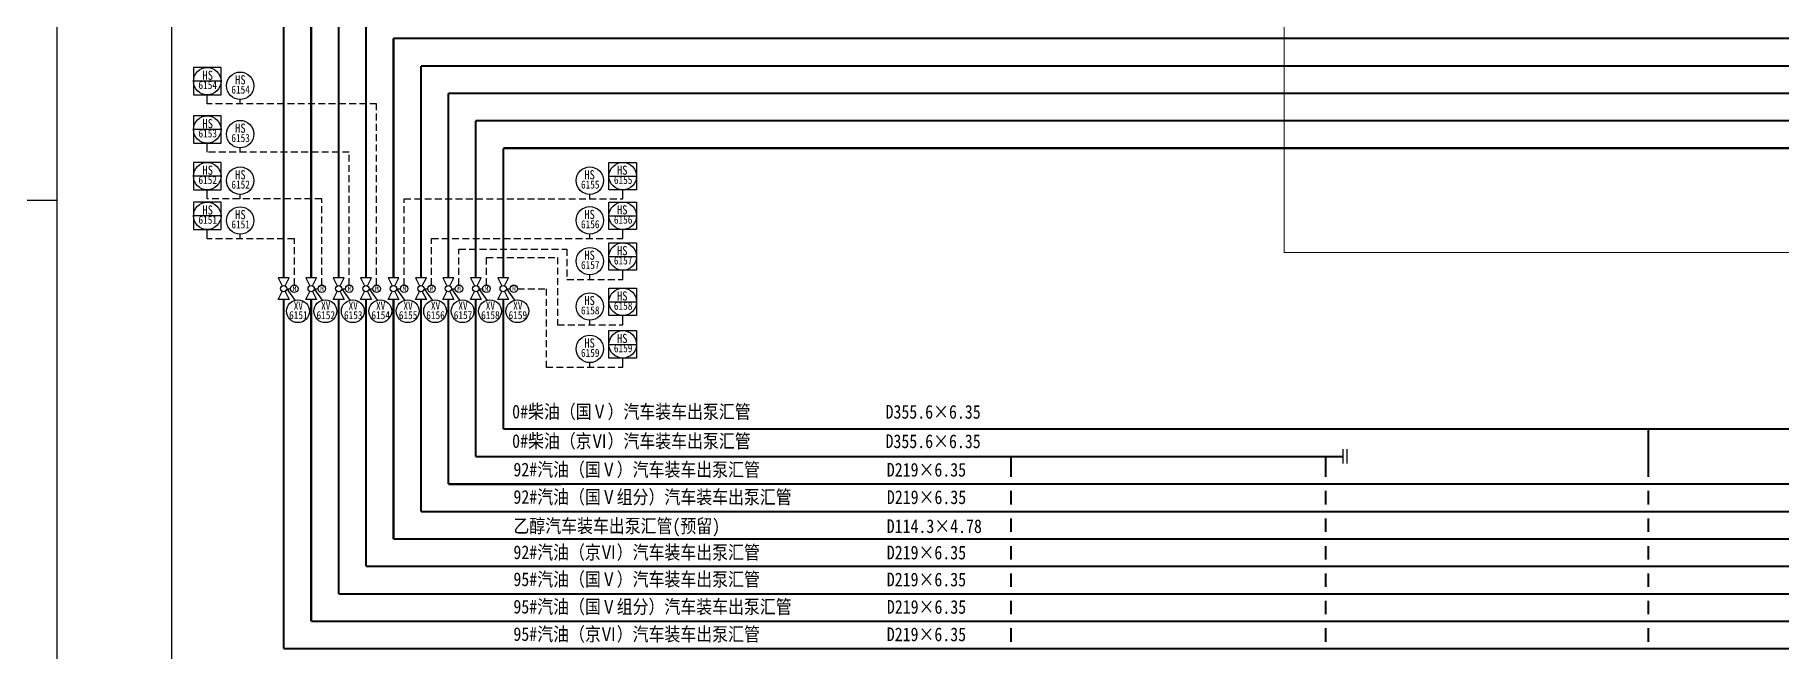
# Model space of a CAD drawing. Header units: millimetres. Extents: x 36820 to 41163, y -3485 to -2358.
# Drawn here: x 39428.2 to 39810.1, y -2870.4 to -2735.6 of the extents above; entities that cross this region are included whole.
import ezdxf

# ---------------------------------------------------------------- set-up
doc = ezdxf.new("R2010")
doc.units = ezdxf.units.MM
doc.header["$LTSCALE"] = 6
doc.linetypes.add('DASHDOT', pattern=[1, 0.5, -0.25, 0, -0.25])
doc.linetypes.add('HIDDEN', pattern=[0.375, 0.25, -0.125])
for name, color, linetype in [('bc', 7, 'Continuous'), ('BZC', 7, 'Continuous'), ('DEVICE', 4, 'Continuous')]:
    doc.layers.add(name, color=color, linetype=linetype)
doc.styles.add('HZTXT', font='', dxfattribs={"width": 0.8})
doc.styles.get("Standard").update_dxf_attribs({"font": ''})
doc.styles.get('HZTXT').set_extended_font_data('NSimSun')
doc.styles.get('Standard').set_extended_font_data('NSimSun')

msp = doc.modelspace()

# ---------------------------------------------------------------- linework, layer by layer
for p, q in [((39468.906, -2745.733), (39462.906, -2745.733)), ((39465.906, -2750.719), (39465.906, -2748.733)), ((39473.1, -2750.719), (39473.1, -2749.733)), ((39468.906, -2756.313), (39462.906, -2756.313)), ((39465.906, -2761.299), (39465.906, -2759.313)), ((39473.1, -2761.299), (39473.1, -2760.313)), ((39468.906, -2766.499), (39462.906, -2766.499)), ((39553.756, -2766.499), (39559.756, -2766.499)), ((39465.906, -2771.485), (39465.906, -2769.499)), ((39473.1, -2771.485), (39473.1, -2770.499)), ((39549.562, -2771.485), (39549.562, -2770.499)), ((39556.756, -2771.485), (39556.756, -2769.499)), ((39468.906, -2775.208), (39462.906, -2775.208)), ((39553.756, -2775.177), (39559.756, -2775.177)), ((39465.906, -2780.195), (39465.906, -2778.208)), ((39473.1, -2780.195), (39473.1, -2779.208)), ((39549.562, -2780.163), (39549.562, -2779.177)), ((39556.756, -2780.163), (39556.756, -2778.177)), ((39553.756, -2784.103), (39559.756, -2784.103)), ((39556.756, -2789.09), (39556.756, -2787.103)), ((39549.562, -2789.09), (39549.562, -2788.103)), ((39553.756, -2794.017), (39559.756, -2794.017)), ((39549.562, -2799.003), (39549.562, -2798.017)), ((39556.756, -2799.003), (39556.756, -2797.017)), ((39553.756, -2803.305), (39559.756, -2803.305)), ((39556.756, -2808.291), (39556.756, -2806.305)), ((39549.562, -2808.291), (39549.562, -2807.305))]:
    msp.add_line(p, q)
at = {"linetype": 'HIDDEN'}
for p, q in [((39502.949, -2750.719), (39465.906, -2750.719)), ((39502.949, -2790.33), (39502.949, -2750.719)), ((39496.949, -2761.299), (39465.906, -2761.299)), ((39496.949, -2790.331), (39496.949, -2761.299)), ((39490.949, -2771.485), (39465.906, -2771.485)), ((39490.949, -2790.331), (39490.949, -2771.485)), ((39508.949, -2771.485), (39556.756, -2771.485)), ((39508.949, -2790.33), (39508.949, -2771.485)), ((39484.949, -2780.195), (39465.906, -2780.195)), ((39484.949, -2790.331), (39484.949, -2780.195)), ((39514.949, -2780.163), (39556.756, -2780.163)), ((39514.949, -2790.33), (39514.949, -2780.163)), ((39520.951, -2790.33), (39520.951, -2782.45)), ((39520.951, -2782.45), (39544.531, -2782.45)), ((39544.531, -2782.45), (39544.536, -2789.09)), ((39526.949, -2790.33), (39526.949, -2784.299)), ((39526.949, -2784.299), (39542.502, -2784.299)), ((39542.502, -2784.299), (39542.502, -2799.003)), ((39533.759, -2791.14), (39540.007, -2791.14)), ((39540.007, -2791.14), (39540.007, -2808.291)), ((39544.536, -2789.09), (39556.756, -2789.09)), ((39542.502, -2799.003), (39556.756, -2799.003)), ((39540.007, -2808.291), (39556.756, -2808.291))]:
    msp.add_line(p, q, dxfattribs=at)
at = {"linetype": 'DASHDOT', "ltscale": 3, "const_width": 0.24}
msp.add_lwpolyline([(39701.433, -2534.844), (39821.595, -2534.844), (39821.595, -2783.22), (39701.433, -2783.22)], close=True, dxfattribs=at)
for points in [[(39468.906, -2748.733), (39468.906, -2742.733), (39462.906, -2742.733), (39462.906, -2748.733)], [(39468.906, -2759.313), (39468.906, -2753.313), (39462.906, -2753.313), (39462.906, -2759.313)], [(39468.906, -2769.499), (39468.906, -2763.499), (39462.906, -2763.499), (39462.906, -2769.499)], [(39553.756, -2769.499), (39553.756, -2763.499), (39559.756, -2763.499), (39559.756, -2769.499)], [(39468.906, -2778.208), (39468.906, -2772.208), (39462.906, -2772.208), (39462.906, -2778.208)], [(39553.756, -2778.177), (39553.756, -2772.177), (39559.756, -2772.177), (39559.756, -2778.177)], [(39553.756, -2787.103), (39553.756, -2781.103), (39559.756, -2781.103), (39559.756, -2787.103)], [(39553.756, -2797.017), (39553.756, -2791.017), (39559.756, -2791.017), (39559.756, -2797.017)], [(39553.756, -2806.305), (39553.756, -2800.305), (39559.756, -2800.305), (39559.756, -2806.305)]]:
    msp.add_lwpolyline(points, close=True)
at = {"color": 1}
msp.add_lwpolyline([(38802.086, -3068.821), (39433.086, -3068.821), (39433.086, -2771.821), (38802.086, -2771.821)], close=True, dxfattribs=at)
for centre, radius in [((39465.906, -2745.733), 3), ((39473.1, -2746.733), 3), ((39465.906, -2756.313), 3), ((39473.1, -2757.313), 3), ((39465.906, -2766.499), 3), ((39473.1, -2767.499), 3), ((39549.562, -2767.499), 3), ((39556.756, -2766.499), 3), ((39465.906, -2775.208), 3), ((39556.756, -2775.177), 3), ((39473.1, -2776.208), 3), ((39549.562, -2776.177), 3), ((39549.562, -2785.103), 3), ((39556.756, -2784.103), 3), ((39556.756, -2794.017), 3), ((39485.732, -2796.053), 2.5), ((39491.732, -2796.053), 2.5), ((39497.732, -2796.053), 2.5), ((39503.732, -2796.053), 2.5), ((39509.732, -2796.053), 2.5), ((39515.732, -2796.053), 2.5), ((39521.733, -2796.053), 2.5), ((39527.732, -2796.053), 2.5), ((39533.732, -2796.053), 2.5), ((39549.562, -2795.017), 3), ((39549.562, -2804.305), 3), ((39556.756, -2803.305), 3)]:
    msp.add_circle(centre, radius)
at = {"layer": 'bc', "color": 0}
for p, q in [((39483.317, -2791.141), (39485.062, -2793.644)), ((39489.317, -2791.141), (39491.062, -2793.644)), ((39495.317, -2791.141), (39497.062, -2793.644)), ((39501.317, -2791.14), (39503.062, -2793.644)), ((39507.317, -2791.14), (39509.062, -2793.644)), ((39513.317, -2791.14), (39515.062, -2793.644)), ((39519.318, -2791.14), (39521.064, -2793.644)), ((39525.317, -2791.14), (39527.062, -2793.644)), ((39531.317, -2791.14), (39533.062, -2793.644))]:
    msp.add_line(p, q, dxfattribs=at)
at = {"layer": 'bc', "color": 2, "linetype": 'Continuous', "ltscale": 0.13}
msp.add_lwpolyline([(39433.086, -2474.821), (40904.836, -2474.821), (40904.836, -3068.821), (39433.086, -3068.821)], close=True, dxfattribs=at)
msp.add_lwpolyline([(39433.086, -2474.821), (40904.836, -2474.821), (40904.836, -3068.821), (39433.086, -3068.821)], close=True, dxfattribs=at)
msp.add_lwpolyline([(39433.086, -2474.821), (40904.836, -2474.821), (40904.836, -3068.821), (39433.086, -3068.821)], close=True, dxfattribs=at)
at = {"layer": 'bc', "color": 2, "linetype": 'Continuous', "ltscale": 0.13, "const_width": 0.3}
msp.add_lwpolyline([(39458.086, -2484.821), (40894.836, -2484.821), (40894.836, -3058.821), (39458.086, -3058.821)], close=True, dxfattribs=at)
msp.add_lwpolyline([(39458.086, -2484.821), (40894.836, -2484.821), (40894.836, -3058.821), (39458.086, -3058.821)], close=True, dxfattribs=at)
msp.add_lwpolyline([(39458.086, -2484.821), (40894.836, -2484.821), (40894.836, -3058.821), (39458.086, -3058.821)], close=True, dxfattribs=at)
at = {"layer": 'BZC', "color": 150}
for p, q in [((39483.816, -2788.763), (39481.438, -2788.763)), ((39481.438, -2788.763), (39482.318, -2790.524)), ((39482.935, -2790.524), (39483.816, -2788.763)), ((39483.317, -2791.141), (39484.139, -2791.141)), ((39489.816, -2788.763), (39487.438, -2788.763)), ((39487.438, -2788.763), (39488.318, -2790.524)), ((39488.935, -2790.524), (39489.816, -2788.763)), ((39489.317, -2791.141), (39490.139, -2791.141)), ((39495.816, -2788.763), (39493.438, -2788.763)), ((39493.438, -2788.763), (39494.318, -2790.524)), ((39494.935, -2790.524), (39495.816, -2788.763)), ((39495.317, -2791.141), (39496.139, -2791.141)), ((39501.816, -2788.763), (39499.438, -2788.763)), ((39499.438, -2788.763), (39500.318, -2790.523)), ((39500.935, -2790.523), (39501.816, -2788.763)), ((39501.317, -2791.14), (39502.139, -2791.14)), ((39507.816, -2788.763), (39505.438, -2788.763)), ((39505.438, -2788.763), (39506.318, -2790.523)), ((39506.935, -2790.523), (39507.816, -2788.763)), ((39507.317, -2791.14), (39508.139, -2791.14)), ((39513.816, -2788.763), (39511.438, -2788.763)), ((39511.438, -2788.763), (39512.318, -2790.523)), ((39512.935, -2790.523), (39513.816, -2788.763)), ((39513.317, -2791.14), (39514.139, -2791.14)), ((39519.817, -2788.763), (39517.44, -2788.763)), ((39517.44, -2788.763), (39518.32, -2790.523)), ((39518.937, -2790.523), (39519.817, -2788.763)), ((39519.318, -2791.14), (39520.141, -2791.14)), ((39525.816, -2788.762), (39523.438, -2788.762)), ((39523.438, -2788.762), (39524.318, -2790.523)), ((39524.935, -2790.523), (39525.816, -2788.762)), ((39525.317, -2791.14), (39526.139, -2791.14)), ((39531.816, -2788.762), (39529.438, -2788.762)), ((39529.438, -2788.762), (39530.318, -2790.523)), ((39530.935, -2790.523), (39531.816, -2788.762)), ((39531.317, -2791.14), (39532.139, -2791.14)), ((39481.438, -2793.518), (39482.318, -2791.758)), ((39483.816, -2793.518), (39481.438, -2793.518)), ((39482.935, -2791.758), (39483.816, -2793.518)), ((39487.438, -2793.518), (39488.318, -2791.758)), ((39489.816, -2793.518), (39487.438, -2793.518)), ((39488.935, -2791.758), (39489.816, -2793.518)), ((39493.438, -2793.518), (39494.318, -2791.758)), ((39495.816, -2793.518), (39493.438, -2793.518)), ((39494.935, -2791.758), (39495.816, -2793.518)), ((39499.438, -2793.518), (39500.318, -2791.758)), ((39501.816, -2793.518), (39499.438, -2793.518)), ((39500.935, -2791.758), (39501.816, -2793.518)), ((39505.438, -2793.518), (39506.318, -2791.757)), ((39507.816, -2793.518), (39505.438, -2793.518)), ((39506.935, -2791.757), (39507.816, -2793.518)), ((39511.438, -2793.518), (39512.318, -2791.757)), ((39513.816, -2793.518), (39511.438, -2793.518)), ((39512.935, -2791.757), (39513.816, -2793.518)), ((39517.44, -2793.518), (39518.32, -2791.757)), ((39519.817, -2793.518), (39517.44, -2793.518)), ((39518.937, -2791.757), (39519.817, -2793.518)), ((39523.438, -2793.518), (39524.318, -2791.757)), ((39525.816, -2793.518), (39523.438, -2793.518)), ((39524.935, -2791.757), (39525.816, -2793.518)), ((39529.438, -2793.518), (39530.318, -2791.757)), ((39531.816, -2793.518), (39529.438, -2793.518)), ((39530.935, -2791.757), (39531.816, -2793.518)), ((39714.217, -2826.215), (39714.217, -2829.365)), ((39715.117, -2826.215), (39715.117, -2829.365))]:
    msp.add_line(p, q, dxfattribs=at)
at = {"layer": 'BZC', "color": 51, "const_width": 0.45}
for points in [[(39482.626, -2712.346), (39482.627, -2788.763)], [(39482.627, -2793.518), (39482.627, -2869.888)], [(39482.627, -2869.887), (40469.889, -2869.884)]]:
    msp.add_lwpolyline(points, dxfattribs=at)
at = {"layer": 'BZC', "color": 11, "const_width": 0.45}
for points in [[(39488.626, -2718.394), (39488.627, -2788.763)], [(39488.627, -2793.518), (39488.627, -2863.888)], [(39488.627, -2863.887), (40414.05, -2863.884)]]:
    msp.add_lwpolyline(points, dxfattribs=at)
at = {"layer": 'BZC', "color": 192, "const_width": 0.45}
for points in [[(39494.621, -2724.394), (39494.627, -2788.763)], [(39494.627, -2793.518), (39494.627, -2857.887)], [(39494.627, -2857.887), (40353.23, -2857.884)]]:
    msp.add_lwpolyline(points, dxfattribs=at)
at = {"layer": 'BZC', "color": 1, "const_width": 0.45}
for points in [[(39500.626, -2730.394), (39500.627, -2788.763)], [(39500.627, -2793.518), (39500.627, -2851.887)], [(39500.627, -2851.887), (40287.121, -2851.884)]]:
    msp.add_lwpolyline(points, dxfattribs=at)
at = {"layer": 'BZC', "color": 2, "const_width": 0.45}
for points in [[(39506.626, -2736.394), (40292.265, -2736.391)], [(39506.626, -2736.394), (39506.627, -2788.763)], [(39506.627, -2793.518), (39506.627, -2845.887)], [(39506.627, -2845.887), (40229.019, -2845.884)]]:
    msp.add_lwpolyline(points, dxfattribs=at)
at = {"layer": 'BZC', "color": 30, "const_width": 0.45}
for points in [[(39512.626, -2742.395), (40344.179, -2742.39)], [(39512.626, -2742.395), (39512.627, -2788.763)], [(39512.627, -2793.518), (39512.627, -2839.887)], [(39512.627, -2839.887), (40071.929, -2839.884)]]:
    msp.add_lwpolyline(points, dxfattribs=at)
at = {"layer": 'BZC', "color": 6, "const_width": 0.45}
for points in [[(39518.628, -2748.396), (40443.597, -2748.391)], [(39518.628, -2748.396), (39518.629, -2788.763)], [(39518.629, -2793.518), (39518.629, -2833.876)], [(39518.629, -2833.886), (40084.291, -2833.787)]]:
    msp.add_lwpolyline(points, dxfattribs=at)
at = {"layer": 'BZC', "color": 4, "const_width": 0.45}
for points in [[(39524.627, -2754.395), (40701.991, -2754.39)], [(39524.627, -2754.395), (39524.627, -2788.763)], [(39524.627, -2793.518), (39524.627, -2827.887)], [(39524.627, -2827.887), (39714.217, -2827.884)], [(39641.692, -2832.302), (39641.692, -2827.886)], [(39710.511, -2832.302), (39710.511, -2827.886)], [(39641.692, -2838.385), (39641.692, -2835.302)], [(39710.511, -2838.385), (39710.511, -2835.302)], [(39641.693, -2844.385), (39641.692, -2841.385)], [(39710.511, -2844.385), (39710.511, -2841.385)], [(39641.693, -2850.386), (39641.693, -2847.385)], [(39710.511, -2850.386), (39710.511, -2847.385)], [(39641.693, -2856.386), (39641.693, -2853.386)], [(39710.511, -2856.386), (39710.511, -2853.386)], [(39641.693, -2862.386), (39641.693, -2859.386)], [(39710.511, -2862.386), (39710.511, -2859.386)], [(39641.693, -2868.386), (39641.693, -2865.386)], [(39710.511, -2868.386), (39710.511, -2865.386)]]:
    msp.add_lwpolyline(points, dxfattribs=at)
at = {"layer": 'BZC', "color": 150, "const_width": 0.45}
for points in [[(39530.627, -2760.395), (40675.404, -2760.39)], [(39530.627, -2788.763), (39530.627, -2760.395)], [(39530.627, -2793.518), (39530.627, -2821.838)], [(39530.627, -2821.838), (39853.987, -2821.835)]]:
    msp.add_lwpolyline(points, dxfattribs=at)
at = {"layer": 'BZC', "color": 5, "const_width": 0.45}
for points in [[(39781.048, -2832.302), (39781.048, -2821.835)], [(39781.049, -2838.385), (39781.048, -2835.302)], [(39781.049, -2844.385), (39781.049, -2841.385)], [(39781.049, -2850.386), (39781.049, -2847.385)], [(39781.049, -2856.386), (39781.049, -2853.386)], [(39781.049, -2862.386), (39781.049, -2859.386)], [(39781.049, -2868.386), (39781.049, -2865.386)]]:
    msp.add_lwpolyline(points, dxfattribs=at)
at = {"layer": 'BZC', "color": 150}
for centre, radius in [((39482.627, -2791.141), 0.69), ((39484.949, -2791.141), 0.81), ((39488.627, -2791.141), 0.69), ((39490.949, -2791.141), 0.81), ((39494.627, -2791.141), 0.69), ((39496.949, -2791.141), 0.81), ((39500.627, -2791.14), 0.69), ((39502.949, -2791.14), 0.81), ((39506.627, -2791.14), 0.69), ((39508.949, -2791.14), 0.81), ((39512.627, -2791.14), 0.69), ((39514.949, -2791.14), 0.81), ((39518.629, -2791.14), 0.69), ((39520.951, -2791.14), 0.81), ((39524.627, -2791.14), 0.69), ((39526.949, -2791.14), 0.81), ((39530.627, -2791.14), 0.69), ((39532.949, -2791.14), 0.81)]:
    msp.add_circle(centre, radius, dxfattribs=at)

# ---------------------------------------------------------------- texts
for p in [(39484.603, -2791.607), (39490.603, -2791.607), (39496.603, -2791.607), (39502.603, -2791.607), (39508.603, -2791.607), (39514.603, -2791.607), (39520.605, -2791.607), (39526.603, -2791.607), (39532.603, -2791.607)]:
    msp.add_text('M', height=0.972, dxfattribs=at).set_placement(p)
at = {"layer": 'BZC', "color": 150, "style": 'HZTXT', "width": 0.85}
msp.add_text('0#柴油（国Ⅴ）汽车装车出泵汇管                 D355.6×6.35', height=3, rotation=359.96522, dxfattribs=at).set_placement((39532.58, -2819.506))
at = {"layer": 'BZC', "color": 4, "style": 'HZTXT', "width": 0.85}
msp.add_text('0#柴油（京Ⅵ）汽车装车出泵汇管                 D355.6×6.35', height=3, rotation=359.96522, dxfattribs=at).set_placement((39532.581, -2825.945))
at = {"layer": 'BZC', "color": 6, "style": 'HZTXT', "width": 0.85}
msp.add_text('92#汽油（国Ⅴ）汽车装车出泵汇管                D219×6.35', height=3, rotation=359.96522, dxfattribs=at).set_placement((39532.857, -2832.18))
at = {"layer": 'BZC', "color": 30, "style": 'HZTXT', "width": 0.85}
msp.add_text('92#汽油（国Ⅴ组分）汽车装车出泵汇管            D219×6.35', height=3, rotation=359.96522, dxfattribs=at).set_placement((39532.857, -2838.18))
at = {"layer": 'BZC', "color": 50, "style": 'HZTXT', "width": 0.85}
msp.add_text('乙醇汽车装车出泵汇管(预留)                     D114.3×4.78', height=3, rotation=359.96522, dxfattribs=at).set_placement((39532.857, -2844.517))
at = {"layer": 'BZC', "color": 1, "style": 'HZTXT', "width": 0.85}
msp.add_text('92#汽油（京Ⅵ）汽车装车出泵汇管                D219×6.35', height=3, rotation=359.96522, dxfattribs=at).set_placement((39532.857, -2850.28))
at = {"layer": 'BZC', "color": 192, "style": 'HZTXT', "width": 0.85}
msp.add_text('95#汽油（国Ⅴ）汽车装车出泵汇管                D219×6.35', height=3, rotation=359.96522, dxfattribs=at).set_placement((39532.856, -2856.18))
at = {"layer": 'BZC', "color": 11, "style": 'HZTXT', "width": 0.85}
msp.add_text('95#汽油（国Ⅴ组分）汽车装车出泵汇管            D219×6.35', height=3, rotation=359.96522, dxfattribs=at).set_placement((39532.857, -2862.18))
at = {"layer": 'BZC', "color": 51, "style": 'HZTXT', "width": 0.85}
msp.add_text('95#汽油（京Ⅵ）汽车装车出泵汇管                D219×6.35', height=3, rotation=359.96522, dxfattribs=at).set_placement((39532.857, -2868.18))
at = {"layer": 'DEVICE', "color": 0, "width": 0.85}
for p in [(39464.844, -2745.44), (39471.988, -2746.44), (39464.844, -2756.02), (39471.988, -2757.02), (39464.844, -2766.206), (39555.491, -2766.206), (39471.988, -2767.206), (39548.347, -2767.206), (39464.844, -2774.916), (39471.988, -2775.916), (39548.347, -2775.884), (39555.491, -2774.884), (39548.347, -2784.811), (39555.491, -2783.811), (39548.347, -2794.724), (39555.491, -2793.724), (39548.347, -2804.012), (39555.491, -2803.012)]:
    msp.add_text('HS', height=2, dxfattribs=at).set_placement(p)
for s, p in [('6154', (39463.981, -2747.47)), ('6154', (39471.175, -2748.47)), ('6153', (39463.981, -2758.049)), ('6153', (39471.175, -2759.049)), ('6152', (39463.981, -2768.235)), ('6152', (39471.175, -2769.235)), ('6155', (39547.638, -2769.235)), ('6155', (39554.832, -2768.235)), ('6151', (39463.981, -2776.945)), ('6151', (39471.175, -2777.945)), ('6156', (39547.638, -2777.914)), ('6156', (39554.832, -2776.914)), ('6157', (39547.638, -2786.84)), ('6157', (39554.832, -2785.84)), ('XV', (39484.812, -2795.737)), ('XV', (39490.812, -2795.737)), ('XV', (39496.812, -2795.737)), ('XV', (39502.812, -2795.736)), ('XV', (39508.812, -2795.736)), ('XV', (39514.812, -2795.736)), ('XV', (39520.814, -2795.736)), ('XV', (39526.812, -2795.736)), ('XV', (39532.812, -2795.736)), ('6158', (39547.638, -2796.754)), ('6158', (39554.832, -2795.754)), ('6151', (39483.807, -2797.79)), ('6152', (39489.807, -2797.79)), ('6153', (39495.807, -2797.79)), ('6154', (39501.807, -2797.79)), ('6155', (39507.807, -2797.789)), ('6156', (39513.807, -2797.79)), ('6157', (39519.809, -2797.789)), ('6158', (39525.807, -2797.789)), ('6159', (39531.807, -2797.789)), ('6159', (39547.638, -2806.042)), ('6159', (39554.832, -2805.042))]:
    msp.add_text(s, height=1.75, rotation=0.21463, dxfattribs=at).set_placement(p)

doc.saveas('drawing.dxf')
